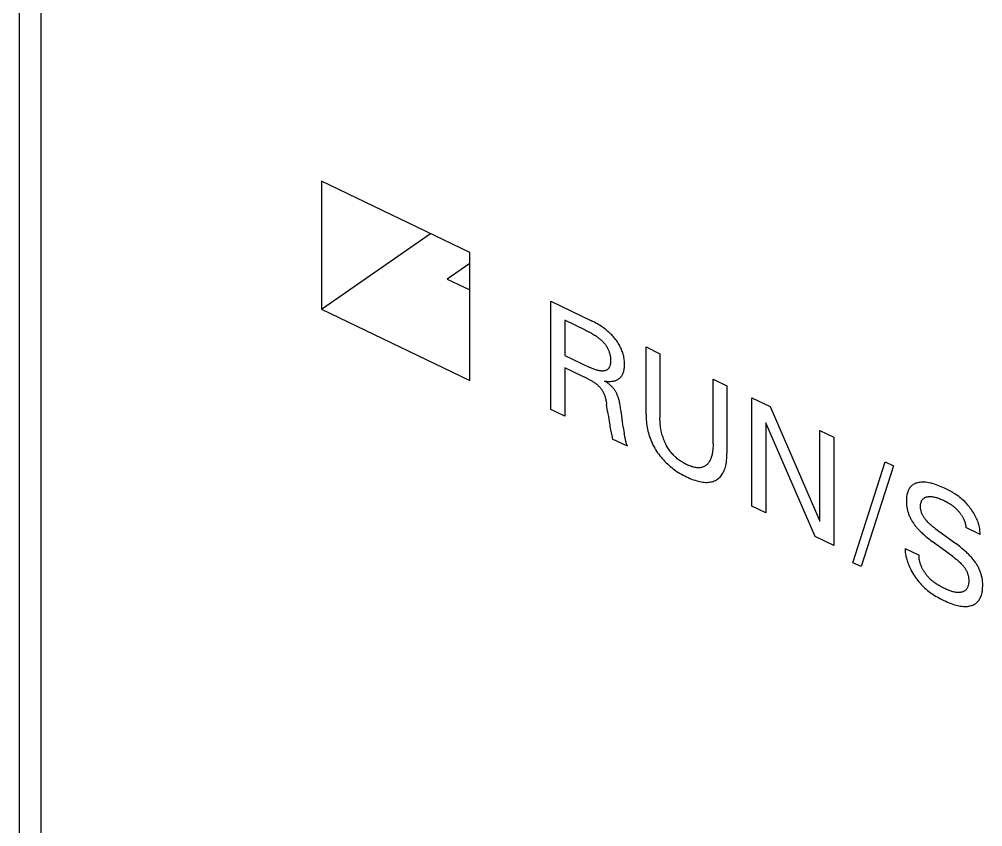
# Model space of a CAD drawing. Extents: x 0 to 420, y 0 to 297.
# Drawn here: x 150.88 to 166.85, y 151.48 to 164.88 of the extents above; entities that cross this region are included whole.
import ezdxf

# ---------------------------------------------------------------- set-up
doc = ezdxf.new("R2010")
doc.units = 0
doc.header["$LTSCALE"] = 23.1
doc.layers.add('40000_ISO', color=7, linetype='CONTINUOUS')

msp = doc.modelspace()

# ---------------------------------------------------------------- linework, layer by layer
at = {"layer": '40000_ISO', "color": 7, "linetype": 'CONTINUOUS'}
for p, q in [((150.879, 178.343), (150.879, 143.233)), ((151.239, 177.899), (151.239, 142.789)), ((155.889, 162.192), (155.889, 160.069)), ((158.348, 161.01), (155.889, 162.192)), ((155.889, 160.069), (157.697, 161.323)), ((158.348, 158.887), (158.348, 161.01)), ((158.348, 160.827), (157.975, 160.568)), ((157.975, 160.568), (158.348, 160.389)), ((155.889, 160.069), (158.348, 158.887)), ((159.693, 158.404), (159.693, 160.2)), ((159.693, 160.2), (160.366, 159.876)), ((159.924, 159.885), (159.924, 159.301)), ((160.265, 159.721), (159.924, 159.885)), ((160.39, 159.864), (160.366, 159.876)), ((160.415, 159.852), (160.39, 159.864)), ((160.439, 159.838), (160.415, 159.852)), ((160.464, 159.825), (160.439, 159.838)), ((160.488, 159.81), (160.464, 159.825)), ((160.512, 159.795), (160.488, 159.81)), ((160.53, 159.783), (160.512, 159.795)), ((160.549, 159.77), (160.53, 159.783)), ((160.567, 159.757), (160.549, 159.77)), ((160.585, 159.743), (160.567, 159.757)), ((160.265, 159.721), (160.285, 159.711)), ((160.285, 159.711), (160.305, 159.702)), ((160.305, 159.702), (160.324, 159.691)), ((160.324, 159.691), (160.344, 159.681)), ((160.344, 159.681), (160.364, 159.67)), ((160.364, 159.67), (160.383, 159.659)), ((160.383, 159.659), (160.399, 159.649)), ((160.399, 159.649), (160.415, 159.639)), ((160.415, 159.639), (160.431, 159.629)), ((160.431, 159.629), (160.447, 159.618)), ((160.447, 159.618), (160.463, 159.607)), ((160.463, 159.607), (160.479, 159.595)), ((160.479, 159.595), (160.49, 159.587)), ((160.49, 159.587), (160.501, 159.578)), ((160.603, 159.729), (160.585, 159.743)), ((160.621, 159.715), (160.603, 159.729)), ((160.638, 159.7), (160.621, 159.715)), ((160.654, 159.685), (160.638, 159.7)), ((160.67, 159.671), (160.654, 159.685)), ((160.685, 159.656), (160.67, 159.671)), ((160.701, 159.64), (160.685, 159.656)), ((160.716, 159.624), (160.701, 159.64)), ((160.73, 159.608), (160.716, 159.624)), ((160.745, 159.591), (160.73, 159.608)), ((160.758, 159.575), (160.745, 159.591)), ((160.501, 159.578), (160.511, 159.569)), ((160.511, 159.569), (160.522, 159.56)), ((160.522, 159.56), (160.533, 159.551)), ((160.533, 159.551), (160.543, 159.541)), ((160.543, 159.541), (160.553, 159.531)), ((160.553, 159.531), (160.562, 159.521)), ((160.562, 159.521), (160.571, 159.511)), ((160.571, 159.511), (160.58, 159.501)), ((160.58, 159.501), (160.588, 159.491)), ((160.588, 159.491), (160.596, 159.48)), ((160.596, 159.48), (160.604, 159.469)), ((160.604, 159.469), (160.612, 159.458)), ((160.612, 159.458), (160.619, 159.447)), ((160.619, 159.447), (160.626, 159.435)), ((160.626, 159.435), (160.632, 159.424)), ((160.771, 159.558), (160.758, 159.575)), ((160.784, 159.541), (160.771, 159.558)), ((160.796, 159.524), (160.784, 159.541)), ((160.807, 159.506), (160.796, 159.524)), ((160.819, 159.489), (160.807, 159.506)), ((160.829, 159.471), (160.819, 159.489)), ((160.839, 159.452), (160.829, 159.471)), ((160.848, 159.434), (160.839, 159.452)), ((160.857, 159.416), (160.848, 159.434)), ((161.271, 158.322), (161.271, 159.441)), ((161.271, 159.441), (161.502, 159.33)), ((159.924, 159.301), (160.34, 159.101)), ((160.632, 159.424), (160.638, 159.412)), ((160.638, 159.412), (160.643, 159.4)), ((160.643, 159.4), (160.649, 159.389)), ((160.649, 159.389), (160.654, 159.377)), ((160.654, 159.377), (160.658, 159.365)), ((160.658, 159.365), (160.662, 159.353)), ((160.662, 159.353), (160.666, 159.341)), ((160.666, 159.341), (160.669, 159.329)), ((160.669, 159.329), (160.672, 159.316)), ((160.672, 159.316), (160.675, 159.303)), ((160.675, 159.303), (160.678, 159.29)), ((160.678, 159.29), (160.68, 159.277)), ((160.68, 159.277), (160.681, 159.264)), ((160.865, 159.398), (160.857, 159.416)), ((160.872, 159.379), (160.865, 159.398)), ((160.879, 159.361), (160.872, 159.379)), ((160.885, 159.342), (160.879, 159.361)), ((160.891, 159.324), (160.885, 159.342)), ((160.896, 159.306), (160.891, 159.324)), ((160.901, 159.286), (160.896, 159.306)), ((160.905, 159.266), (160.901, 159.286)), ((160.908, 159.246), (160.905, 159.266)), ((161.502, 159.33), (161.502, 158.265)), ((160.665, 159.112), (160.662, 159.104)), ((160.669, 159.12), (160.665, 159.112)), ((160.672, 159.128), (160.669, 159.12)), ((160.674, 159.137), (160.672, 159.128)), ((160.676, 159.145), (160.674, 159.137)), ((160.678, 159.155), (160.676, 159.145)), ((160.68, 159.164), (160.678, 159.155)), ((160.681, 159.173), (160.68, 159.164)), ((160.681, 159.264), (160.682, 159.251)), ((160.682, 159.183), (160.681, 159.173)), ((160.682, 159.251), (160.683, 159.238)), ((160.683, 159.193), (160.682, 159.183)), ((160.683, 159.238), (160.684, 159.226)), ((160.684, 159.213), (160.683, 159.203)), ((160.683, 159.203), (160.683, 159.193)), ((160.684, 159.226), (160.684, 159.213)), ((160.911, 159.227), (160.908, 159.246)), ((160.912, 159.208), (160.911, 159.227)), ((160.914, 159.189), (160.912, 159.208)), ((160.913, 159.101), (160.914, 159.118)), ((160.915, 159.17), (160.914, 159.189)), ((160.914, 159.118), (160.915, 159.134)), ((160.915, 159.152), (160.915, 159.17)), ((160.915, 159.134), (160.915, 159.152)), ((159.924, 159.097), (159.924, 158.293)), ((160.305, 158.914), (159.924, 159.097)), ((160.353, 159.095), (160.34, 159.101)), ((160.367, 159.089), (160.353, 159.095)), ((160.38, 159.083), (160.367, 159.089)), ((160.394, 159.077), (160.38, 159.083)), ((160.407, 159.072), (160.394, 159.077)), ((160.42, 159.067), (160.407, 159.072)), ((160.434, 159.062), (160.42, 159.067)), ((160.447, 159.058), (160.434, 159.062)), ((160.46, 159.054), (160.447, 159.058)), ((160.473, 159.051), (160.46, 159.054)), ((160.486, 159.048), (160.473, 159.051)), ((160.499, 159.046), (160.486, 159.048)), ((160.512, 159.044), (160.499, 159.046)), ((160.525, 159.043), (160.512, 159.044)), ((160.534, 159.042), (160.525, 159.043)), ((160.543, 159.042), (160.534, 159.042)), ((160.553, 159.042), (160.543, 159.042)), ((160.562, 159.043), (160.553, 159.042)), ((160.57, 159.044), (160.562, 159.043)), ((160.579, 159.045), (160.57, 159.044)), ((160.587, 159.047), (160.579, 159.045)), ((160.596, 159.049), (160.587, 159.047)), ((160.604, 159.052), (160.596, 159.049)), ((160.611, 159.055), (160.604, 159.052)), ((160.618, 159.059), (160.611, 159.055)), ((160.625, 159.063), (160.618, 159.059)), ((160.632, 159.067), (160.625, 159.063)), ((160.638, 159.072), (160.632, 159.067)), ((160.644, 159.078), (160.638, 159.072)), ((160.649, 159.084), (160.644, 159.078)), ((160.654, 159.09), (160.649, 159.084)), ((160.658, 159.097), (160.654, 159.09)), ((160.662, 159.104), (160.658, 159.097)), ((160.854, 158.943), (160.861, 158.953)), ((160.861, 158.953), (160.869, 158.963)), ((160.869, 158.963), (160.876, 158.974)), ((160.876, 158.974), (160.882, 158.986)), ((160.882, 158.986), (160.888, 158.998)), ((160.888, 158.998), (160.893, 159.011)), ((160.893, 159.011), (160.897, 159.024)), ((160.897, 159.024), (160.902, 159.038)), ((160.902, 159.038), (160.905, 159.053)), ((160.905, 159.053), (160.908, 159.069)), ((160.908, 159.069), (160.911, 159.085)), ((160.911, 159.085), (160.913, 159.101)), ((160.305, 158.914), (160.316, 158.908)), ((160.316, 158.908), (160.327, 158.903)), ((160.327, 158.903), (160.338, 158.897)), ((160.338, 158.897), (160.35, 158.891)), ((160.35, 158.891), (160.361, 158.885)), ((160.361, 158.885), (160.372, 158.878)), ((160.372, 158.878), (160.383, 158.872)), ((160.383, 158.872), (160.394, 158.865)), ((160.394, 158.865), (160.403, 158.859)), ((160.403, 158.859), (160.412, 158.853)), ((160.412, 158.853), (160.422, 158.846)), ((160.422, 158.846), (160.431, 158.84)), ((160.431, 158.84), (160.44, 158.833)), ((160.44, 158.833), (160.449, 158.826)), ((160.449, 158.826), (160.458, 158.818)), ((160.458, 158.818), (160.466, 158.811)), ((160.466, 158.811), (160.473, 158.805)), ((160.473, 158.805), (160.479, 158.799)), ((160.479, 158.799), (160.486, 158.793)), ((160.486, 158.793), (160.492, 158.786)), ((160.492, 158.786), (160.498, 158.78)), ((160.594, 158.867), (160.581, 158.876)), ((160.581, 158.876), (160.597, 158.873)), ((160.608, 158.858), (160.594, 158.867)), ((160.597, 158.873), (160.613, 158.871)), ((160.622, 158.849), (160.608, 158.858)), ((160.613, 158.871), (160.63, 158.87)), ((160.636, 158.84), (160.622, 158.849)), ((160.63, 158.87), (160.646, 158.869)), ((160.649, 158.83), (160.636, 158.84)), ((160.646, 158.869), (160.661, 158.868)), ((160.659, 158.822), (160.649, 158.83)), ((160.668, 158.815), (160.659, 158.822)), ((160.661, 158.868), (160.676, 158.869)), ((160.677, 158.807), (160.668, 158.815)), ((160.676, 158.869), (160.69, 158.87)), ((160.687, 158.799), (160.677, 158.807)), ((160.696, 158.791), (160.687, 158.799)), ((160.69, 158.87), (160.705, 158.871)), ((160.705, 158.782), (160.696, 158.791)), ((160.705, 158.871), (160.718, 158.873)), ((160.718, 158.873), (160.732, 158.875)), ((160.732, 158.875), (160.745, 158.878)), ((160.745, 158.878), (160.758, 158.882)), ((160.758, 158.882), (160.77, 158.886)), ((160.77, 158.886), (160.782, 158.891)), ((160.782, 158.891), (160.794, 158.897)), ((160.794, 158.897), (160.805, 158.903)), ((160.805, 158.903), (160.816, 158.91)), ((160.816, 158.91), (160.826, 158.917)), ((160.826, 158.917), (160.836, 158.925)), ((160.836, 158.925), (160.845, 158.934)), ((160.845, 158.934), (160.854, 158.943)), ((162.383, 157.841), (162.383, 158.907)), ((162.383, 158.907), (162.613, 158.796)), ((162.613, 158.796), (162.613, 157.677)), ((160.498, 158.78), (160.504, 158.773)), ((160.504, 158.773), (160.51, 158.767)), ((160.51, 158.767), (160.516, 158.76)), ((160.516, 158.76), (160.522, 158.752)), ((160.522, 158.752), (160.527, 158.745)), ((160.527, 158.745), (160.533, 158.737)), ((160.533, 158.737), (160.538, 158.729)), ((160.538, 158.729), (160.543, 158.722)), ((160.543, 158.722), (160.548, 158.714)), ((160.548, 158.714), (160.553, 158.705)), ((160.553, 158.705), (160.557, 158.697)), ((160.557, 158.697), (160.561, 158.689)), ((160.561, 158.689), (160.565, 158.681)), ((160.565, 158.681), (160.57, 158.671)), ((160.57, 158.671), (160.574, 158.662)), ((160.574, 158.662), (160.578, 158.652)), ((160.578, 158.652), (160.582, 158.642)), ((160.582, 158.642), (160.585, 158.633)), ((160.585, 158.633), (160.589, 158.623)), ((160.712, 158.774), (160.705, 158.782)), ((160.72, 158.767), (160.712, 158.774)), ((160.727, 158.759), (160.72, 158.767)), ((160.734, 158.75), (160.727, 158.759)), ((160.741, 158.742), (160.734, 158.75)), ((160.747, 158.733), (160.741, 158.742)), ((160.753, 158.724), (160.747, 158.733)), ((160.759, 158.715), (160.753, 158.724)), ((160.765, 158.706), (160.759, 158.715)), ((160.77, 158.697), (160.765, 158.706)), ((160.775, 158.688), (160.77, 158.697)), ((160.78, 158.678), (160.775, 158.688)), ((160.785, 158.668), (160.78, 158.678)), ((160.789, 158.659), (160.785, 158.668)), ((160.793, 158.649), (160.789, 158.659)), ((160.799, 158.635), (160.793, 158.649)), ((160.804, 158.622), (160.799, 158.635)), ((160.589, 158.623), (160.592, 158.614)), ((160.592, 158.614), (160.595, 158.604)), ((160.595, 158.604), (160.597, 158.594)), ((160.597, 158.594), (160.601, 158.582)), ((160.601, 158.582), (160.604, 158.569)), ((160.604, 158.569), (160.607, 158.556)), ((160.607, 158.556), (160.609, 158.544)), ((160.609, 158.544), (160.612, 158.531)), ((160.612, 158.531), (160.614, 158.519)), ((160.614, 158.519), (160.616, 158.506)), ((160.616, 158.506), (160.618, 158.494)), ((160.634, 158.372), (160.618, 158.494)), ((160.809, 158.608), (160.804, 158.622)), ((160.814, 158.594), (160.809, 158.608)), ((160.818, 158.581), (160.814, 158.594)), ((160.822, 158.567), (160.818, 158.581)), ((160.825, 158.554), (160.822, 158.567)), ((160.829, 158.54), (160.825, 158.554)), ((160.833, 158.521), (160.829, 158.54)), ((160.837, 158.502), (160.833, 158.521)), ((160.841, 158.482), (160.837, 158.502)), ((160.844, 158.463), (160.841, 158.482)), ((163.027, 156.801), (163.027, 158.597)), ((163.027, 158.597), (163.328, 158.452)), ((159.924, 158.293), (159.693, 158.404)), ((160.634, 158.372), (160.64, 158.331)), ((160.64, 158.331), (160.646, 158.289)), ((160.847, 158.444), (160.844, 158.463)), ((160.85, 158.425), (160.847, 158.444)), ((160.853, 158.406), (160.85, 158.425)), ((160.857, 158.37), (160.853, 158.406)), ((160.867, 158.298), (160.857, 158.37)), ((161.271, 158.322), (161.271, 158.292)), ((163.328, 158.452), (164.154, 156.55)), ((160.646, 158.289), (160.652, 158.248)), ((160.652, 158.248), (160.659, 158.206)), ((160.659, 158.206), (160.663, 158.178)), ((160.663, 158.178), (160.668, 158.151)), ((160.668, 158.151), (160.672, 158.123)), ((160.873, 158.249), (160.867, 158.298)), ((160.88, 158.2), (160.873, 158.249)), ((160.887, 158.156), (160.88, 158.2)), ((160.893, 158.112), (160.887, 158.156)), ((161.271, 158.292), (161.272, 158.262)), ((161.272, 158.262), (161.274, 158.231)), ((161.274, 158.231), (161.277, 158.199)), ((161.277, 158.199), (161.28, 158.168)), ((161.28, 158.168), (161.285, 158.136)), ((161.502, 158.239), (161.502, 158.265)), ((161.503, 158.212), (161.502, 158.239)), ((161.505, 158.186), (161.503, 158.212)), ((161.507, 158.159), (161.505, 158.186)), ((161.51, 158.132), (161.507, 158.159)), ((163.257, 158.18), (163.257, 156.69)), ((164.073, 156.298), (163.257, 158.18)), ((160.672, 158.123), (160.677, 158.095)), ((160.677, 158.095), (160.683, 158.067)), ((160.683, 158.067), (160.688, 158.039)), ((160.688, 158.039), (160.692, 158.018)), ((160.692, 158.018), (160.697, 157.997)), ((160.697, 157.997), (160.702, 157.976)), ((160.893, 158.112), (160.909, 158.011)), ((160.912, 157.996), (160.909, 158.011)), ((160.914, 157.98), (160.912, 157.996)), ((161.285, 158.136), (161.29, 158.103)), ((161.29, 158.103), (161.296, 158.075)), ((161.296, 158.075), (161.302, 158.046)), ((161.302, 158.046), (161.31, 158.017)), ((161.31, 158.017), (161.318, 157.988)), ((161.318, 157.988), (161.327, 157.958)), ((161.513, 158.104), (161.51, 158.132)), ((161.516, 158.084), (161.513, 158.104)), ((161.52, 158.063), (161.516, 158.084)), ((161.524, 158.042), (161.52, 158.063)), ((161.529, 158.02), (161.524, 158.042)), ((161.534, 157.999), (161.529, 158.02)), ((161.54, 157.978), (161.534, 157.999)), ((164.154, 156.55), (164.154, 158.056)), ((164.154, 158.056), (164.384, 157.945)), ((160.702, 157.976), (160.707, 157.955)), ((160.707, 157.955), (160.712, 157.934)), ((160.712, 157.934), (160.717, 157.912)), ((160.963, 157.794), (160.717, 157.912)), ((160.917, 157.965), (160.914, 157.98)), ((160.92, 157.949), (160.917, 157.965)), ((160.923, 157.933), (160.92, 157.949)), ((160.925, 157.924), (160.923, 157.933)), ((160.928, 157.914), (160.925, 157.924)), ((160.93, 157.904), (160.928, 157.914)), ((160.932, 157.895), (160.93, 157.904)), ((160.934, 157.885), (160.932, 157.895)), ((160.937, 157.875), (160.934, 157.885)), ((160.939, 157.866), (160.937, 157.875)), ((160.942, 157.856), (160.939, 157.866)), ((160.944, 157.848), (160.942, 157.856)), ((160.947, 157.841), (160.944, 157.848)), ((160.949, 157.833), (160.947, 157.841)), ((160.952, 157.825), (160.949, 157.833)), ((161.327, 157.958), (161.338, 157.929)), ((161.338, 157.929), (161.349, 157.9)), ((161.349, 157.9), (161.36, 157.872)), ((161.36, 157.872), (161.372, 157.845)), ((161.372, 157.845), (161.386, 157.818)), ((161.547, 157.956), (161.54, 157.978)), ((161.553, 157.937), (161.547, 157.956)), ((161.56, 157.917), (161.553, 157.937)), ((161.567, 157.898), (161.56, 157.917)), ((161.575, 157.878), (161.567, 157.898)), ((161.584, 157.859), (161.575, 157.878)), ((161.593, 157.84), (161.584, 157.859)), ((161.603, 157.82), (161.593, 157.84)), ((162.383, 157.841), (162.382, 157.816)), ((164.384, 157.945), (164.384, 156.149)), ((160.954, 157.818), (160.952, 157.825)), ((160.957, 157.81), (160.954, 157.818)), ((160.96, 157.802), (160.957, 157.81)), ((160.963, 157.794), (160.96, 157.802)), ((161.386, 157.818), (161.4, 157.791)), ((161.4, 157.791), (161.414, 157.764)), ((161.414, 157.764), (161.43, 157.738)), ((161.43, 157.738), (161.446, 157.712)), ((161.446, 157.712), (161.463, 157.686)), ((161.463, 157.686), (161.481, 157.661)), ((161.612, 157.803), (161.603, 157.82)), ((161.622, 157.785), (161.612, 157.803)), ((161.632, 157.768), (161.622, 157.785)), ((161.643, 157.751), (161.632, 157.768)), ((161.655, 157.734), (161.643, 157.751)), ((161.666, 157.717), (161.655, 157.734)), ((161.678, 157.701), (161.666, 157.717)), ((161.691, 157.685), (161.678, 157.701)), ((161.704, 157.67), (161.691, 157.685)), ((161.718, 157.655), (161.704, 157.67)), ((162.368, 157.673), (162.365, 157.656)), ((162.372, 157.691), (162.368, 157.673)), ((162.375, 157.715), (162.372, 157.691)), ((162.378, 157.74), (162.375, 157.715)), ((162.38, 157.765), (162.378, 157.74)), ((162.382, 157.79), (162.38, 157.765)), ((162.382, 157.816), (162.382, 157.79)), ((162.612, 157.647), (162.613, 157.677)), ((161.481, 157.661), (161.5, 157.636)), ((161.5, 157.636), (161.519, 157.612)), ((161.519, 157.612), (161.538, 157.589)), ((161.538, 157.589), (161.559, 157.566)), ((161.559, 157.566), (161.579, 157.544)), ((161.579, 157.544), (161.602, 157.521)), ((161.602, 157.521), (161.625, 157.5)), ((161.731, 157.64), (161.718, 157.655)), ((161.746, 157.626), (161.731, 157.64)), ((161.76, 157.613), (161.746, 157.626)), ((161.775, 157.6), (161.76, 157.613)), ((161.789, 157.587), (161.775, 157.6)), ((161.804, 157.575), (161.789, 157.587)), ((161.821, 157.562), (161.804, 157.575)), ((161.839, 157.55), (161.821, 157.562)), ((161.856, 157.539), (161.839, 157.55)), ((161.873, 157.528), (161.856, 157.539)), ((161.89, 157.518), (161.873, 157.528)), ((161.908, 157.508), (161.89, 157.518)), ((162.302, 157.514), (162.293, 157.503)), ((162.31, 157.525), (162.302, 157.514)), ((162.318, 157.537), (162.31, 157.525)), ((162.325, 157.549), (162.318, 157.537)), ((162.332, 157.562), (162.325, 157.549)), ((162.338, 157.575), (162.332, 157.562)), ((162.345, 157.59), (162.338, 157.575)), ((162.351, 157.606), (162.345, 157.59)), ((162.356, 157.622), (162.351, 157.606)), ((162.361, 157.639), (162.356, 157.622)), ((162.365, 157.656), (162.361, 157.639)), ((162.599, 157.504), (162.603, 157.532)), ((162.603, 157.532), (162.607, 157.56)), ((162.607, 157.56), (162.609, 157.589)), ((162.609, 157.589), (162.611, 157.618)), ((162.611, 157.618), (162.612, 157.647)), ((164.699, 155.862), (165.237, 157.535)), ((165.237, 157.535), (165.374, 157.469)), ((161.625, 157.5), (161.648, 157.479)), ((161.648, 157.479), (161.672, 157.458)), ((161.672, 157.458), (161.696, 157.439)), ((161.696, 157.439), (161.72, 157.42)), ((161.72, 157.42), (161.745, 157.402)), ((161.745, 157.402), (161.772, 157.383)), ((161.772, 157.383), (161.8, 157.365)), ((161.8, 157.365), (161.828, 157.348)), ((161.925, 157.499), (161.908, 157.508)), ((161.943, 157.49), (161.925, 157.499)), ((161.961, 157.482), (161.943, 157.49)), ((161.978, 157.474), (161.961, 157.482)), ((161.996, 157.467), (161.978, 157.474)), ((162.013, 157.461), (161.996, 157.467)), ((162.03, 157.455), (162.013, 157.461)), ((162.048, 157.45), (162.03, 157.455)), ((162.065, 157.445), (162.048, 157.45)), ((162.082, 157.442), (162.065, 157.445)), ((162.097, 157.439), (162.082, 157.442)), ((162.112, 157.438), (162.097, 157.439)), ((162.126, 157.436), (162.112, 157.438)), ((162.141, 157.436), (162.126, 157.436)), ((162.155, 157.437), (162.141, 157.436)), ((162.169, 157.438), (162.155, 157.437)), ((162.182, 157.44), (162.169, 157.438)), ((162.195, 157.443), (162.182, 157.44)), ((162.208, 157.447), (162.195, 157.443)), ((162.22, 157.451), (162.208, 157.447)), ((162.232, 157.456), (162.22, 157.451)), ((162.243, 157.462), (162.232, 157.456)), ((162.254, 157.469), (162.243, 157.462)), ((162.264, 157.476), (162.254, 157.469)), ((162.274, 157.485), (162.264, 157.476)), ((162.283, 157.493), (162.274, 157.485)), ((162.293, 157.503), (162.283, 157.493)), ((162.546, 157.348), (162.556, 157.368)), ((162.556, 157.368), (162.565, 157.388)), ((162.565, 157.388), (162.574, 157.409)), ((162.574, 157.409), (162.581, 157.431)), ((162.581, 157.431), (162.588, 157.454)), ((162.588, 157.454), (162.593, 157.477)), ((162.593, 157.477), (162.599, 157.504)), ((165.374, 157.469), (164.836, 155.797)), ((161.828, 157.348), (161.857, 157.331)), ((161.857, 157.331), (161.885, 157.316)), ((161.885, 157.316), (161.913, 157.301)), ((161.913, 157.301), (161.942, 157.287)), ((161.942, 157.287), (161.97, 157.274)), ((161.97, 157.274), (161.999, 157.261)), ((161.999, 157.261), (162.027, 157.25)), ((162.027, 157.25), (162.055, 157.239)), ((162.055, 157.239), (162.083, 157.229)), ((162.083, 157.229), (162.111, 157.22)), ((162.111, 157.22), (162.139, 157.213)), ((162.139, 157.213), (162.163, 157.207)), ((162.163, 157.207), (162.188, 157.202)), ((162.188, 157.202), (162.212, 157.199)), ((162.212, 157.199), (162.235, 157.196)), ((162.235, 157.196), (162.259, 157.195)), ((162.259, 157.195), (162.282, 157.195)), ((162.282, 157.195), (162.304, 157.196)), ((162.304, 157.196), (162.325, 157.198)), ((162.325, 157.198), (162.345, 157.201)), ((162.345, 157.201), (162.365, 157.206)), ((162.365, 157.206), (162.384, 157.211)), ((162.384, 157.211), (162.402, 157.218)), ((162.402, 157.218), (162.42, 157.226)), ((162.42, 157.226), (162.437, 157.235)), ((162.437, 157.235), (162.454, 157.246)), ((162.454, 157.246), (162.469, 157.257)), ((162.469, 157.257), (162.484, 157.27)), ((162.484, 157.27), (162.498, 157.283)), ((162.498, 157.283), (162.511, 157.298)), ((162.511, 157.298), (162.523, 157.313)), ((162.523, 157.313), (162.535, 157.33)), ((162.535, 157.33), (162.546, 157.348)), ((165.787, 157.192), (165.771, 157.188)), ((165.806, 157.195), (165.787, 157.192)), ((165.826, 157.197), (165.806, 157.195)), ((165.847, 157.198), (165.826, 157.197)), ((165.868, 157.199), (165.847, 157.198)), ((165.889, 157.198), (165.868, 157.199)), ((165.91, 157.196), (165.889, 157.198)), ((165.934, 157.193), (165.91, 157.196)), ((165.958, 157.189), (165.934, 157.193)), ((165.982, 157.184), (165.958, 157.189)), ((165.609, 157.037), (165.604, 157.02)), ((165.615, 157.053), (165.609, 157.037)), ((165.621, 157.067), (165.615, 157.053)), ((165.629, 157.081), (165.621, 157.067)), ((165.637, 157.094), (165.629, 157.081)), ((165.645, 157.107), (165.637, 157.094)), ((165.655, 157.119), (165.645, 157.107)), ((165.665, 157.13), (165.655, 157.119)), ((165.676, 157.14), (165.665, 157.13)), ((165.688, 157.149), (165.676, 157.14)), ((165.7, 157.158), (165.688, 157.149)), ((165.713, 157.166), (165.7, 157.158)), ((165.727, 157.173), (165.713, 157.166)), ((165.741, 157.179), (165.727, 157.173)), ((165.756, 157.184), (165.741, 157.179)), ((165.771, 157.188), (165.756, 157.184)), ((166.006, 157.179), (165.982, 157.184)), ((166.031, 157.172), (166.006, 157.179)), ((166.055, 157.164), (166.031, 157.172)), ((166.083, 157.155), (166.055, 157.164)), ((166.11, 157.145), (166.083, 157.155)), ((166.138, 157.134), (166.11, 157.145)), ((166.166, 157.123), (166.138, 157.134)), ((166.194, 157.11), (166.166, 157.123)), ((166.222, 157.097), (166.194, 157.11)), ((166.243, 157.087), (166.222, 157.097)), ((166.265, 157.076), (166.243, 157.087)), ((166.286, 157.065), (166.265, 157.076)), ((166.307, 157.054), (166.286, 157.065)), ((166.329, 157.042), (166.307, 157.054)), ((166.35, 157.03), (166.329, 157.042)), ((166.371, 157.017), (166.35, 157.03)), ((165.588, 156.928), (165.587, 156.908)), ((165.587, 156.908), (165.587, 156.896)), ((165.587, 156.896), (165.587, 156.884)), ((165.587, 156.884), (165.587, 156.87)), ((165.587, 156.87), (165.587, 156.856)), ((165.59, 156.947), (165.588, 156.928)), ((165.592, 156.966), (165.59, 156.947)), ((165.595, 156.985), (165.592, 156.966)), ((165.599, 157.003), (165.595, 156.985)), ((165.604, 157.02), (165.599, 157.003)), ((165.83, 156.861), (165.833, 156.87)), ((165.833, 156.87), (165.836, 156.879)), ((165.836, 156.879), (165.84, 156.887)), ((165.84, 156.887), (165.845, 156.896)), ((165.845, 156.896), (165.85, 156.904)), ((165.85, 156.904), (165.855, 156.911)), ((165.855, 156.911), (165.861, 156.918)), ((165.861, 156.918), (165.867, 156.924)), ((165.867, 156.924), (165.874, 156.93)), ((165.874, 156.93), (165.881, 156.935)), ((165.881, 156.935), (165.888, 156.94)), ((165.888, 156.94), (165.895, 156.943)), ((165.895, 156.943), (165.903, 156.947)), ((165.903, 156.947), (165.911, 156.95)), ((165.911, 156.95), (165.919, 156.952)), ((165.919, 156.952), (165.928, 156.954)), ((165.928, 156.954), (165.937, 156.956)), ((165.937, 156.956), (165.946, 156.957)), ((165.946, 156.957), (165.955, 156.958)), ((165.955, 156.958), (165.967, 156.959)), ((165.967, 156.959), (165.979, 156.959)), ((165.979, 156.959), (165.992, 156.959)), ((165.992, 156.959), (166.005, 156.958)), ((166.005, 156.958), (166.018, 156.956)), ((166.018, 156.956), (166.031, 156.954)), ((166.031, 156.954), (166.045, 156.952)), ((166.045, 156.952), (166.06, 156.948)), ((166.06, 156.948), (166.075, 156.945)), ((166.075, 156.945), (166.09, 156.941)), ((166.09, 156.941), (166.105, 156.936)), ((166.105, 156.936), (166.12, 156.931)), ((166.12, 156.931), (166.137, 156.925)), ((166.137, 156.925), (166.154, 156.918)), ((166.154, 156.918), (166.171, 156.912)), ((166.171, 156.912), (166.188, 156.904)), ((166.188, 156.904), (166.205, 156.897)), ((166.205, 156.897), (166.222, 156.888)), ((166.222, 156.888), (166.236, 156.881)), ((166.236, 156.881), (166.251, 156.874)), ((166.251, 156.874), (166.265, 156.866)), ((166.392, 157.004), (166.371, 157.017)), ((166.413, 156.99), (166.392, 157.004)), ((166.434, 156.975), (166.413, 156.99)), ((166.455, 156.96), (166.434, 156.975)), ((166.475, 156.944), (166.455, 156.96)), ((166.495, 156.928), (166.475, 156.944)), ((166.515, 156.911), (166.495, 156.928)), ((166.535, 156.893), (166.515, 156.911)), ((166.554, 156.875), (166.535, 156.893)), ((166.572, 156.856), (166.554, 156.875)), ((163.257, 156.69), (163.027, 156.801)), ((165.587, 156.856), (165.588, 156.841)), ((165.588, 156.841), (165.589, 156.827)), ((165.589, 156.827), (165.591, 156.812)), ((165.591, 156.812), (165.593, 156.797)), ((165.593, 156.797), (165.595, 156.782)), ((165.595, 156.782), (165.598, 156.767)), ((165.598, 156.767), (165.601, 156.752)), ((165.601, 156.752), (165.604, 156.738)), ((165.604, 156.738), (165.607, 156.724)), ((165.607, 156.724), (165.611, 156.711)), ((165.611, 156.711), (165.615, 156.696)), ((165.822, 156.811), (165.823, 156.822)), ((165.822, 156.8), (165.822, 156.811)), ((165.822, 156.789), (165.822, 156.8)), ((165.822, 156.779), (165.822, 156.789)), ((165.823, 156.768), (165.822, 156.779)), ((165.823, 156.822), (165.824, 156.832)), ((165.824, 156.757), (165.823, 156.768)), ((165.824, 156.832), (165.826, 156.842)), ((165.826, 156.746), (165.824, 156.757)), ((165.826, 156.842), (165.828, 156.852)), ((165.828, 156.735), (165.826, 156.746)), ((165.828, 156.852), (165.83, 156.861)), ((165.83, 156.724), (165.828, 156.735)), ((165.833, 156.713), (165.83, 156.724)), ((165.836, 156.702), (165.833, 156.713)), ((166.265, 156.866), (166.28, 156.857)), ((166.28, 156.857), (166.294, 156.849)), ((166.294, 156.849), (166.308, 156.84)), ((166.308, 156.84), (166.319, 156.833)), ((166.319, 156.833), (166.329, 156.825)), ((166.329, 156.825), (166.34, 156.818)), ((166.34, 156.818), (166.349, 156.811)), ((166.349, 156.811), (166.358, 156.804)), ((166.358, 156.804), (166.368, 156.796)), ((166.368, 156.796), (166.377, 156.788)), ((166.377, 156.788), (166.386, 156.781)), ((166.386, 156.781), (166.395, 156.773)), ((166.395, 156.773), (166.404, 156.765)), ((166.404, 156.765), (166.412, 156.756)), ((166.412, 156.756), (166.421, 156.748)), ((166.421, 156.748), (166.43, 156.739)), ((166.43, 156.739), (166.438, 156.73)), ((166.438, 156.73), (166.446, 156.721)), ((166.446, 156.721), (166.454, 156.712)), ((166.454, 156.712), (166.461, 156.704)), ((166.59, 156.836), (166.572, 156.856)), ((166.608, 156.816), (166.59, 156.836)), ((166.626, 156.795), (166.608, 156.816)), ((166.642, 156.774), (166.626, 156.795)), ((166.659, 156.752), (166.642, 156.774)), ((166.674, 156.73), (166.659, 156.752)), ((166.69, 156.707), (166.674, 156.73)), ((165.615, 156.696), (165.62, 156.682)), ((165.62, 156.682), (165.625, 156.668)), ((165.625, 156.668), (165.63, 156.654)), ((165.63, 156.654), (165.636, 156.64)), ((165.636, 156.64), (165.642, 156.626)), ((165.642, 156.626), (165.649, 156.612)), ((165.649, 156.612), (165.655, 156.599)), ((165.655, 156.599), (165.662, 156.585)), ((165.662, 156.585), (165.67, 156.572)), ((165.67, 156.572), (165.678, 156.558)), ((165.678, 156.558), (165.686, 156.545)), ((165.84, 156.691), (165.836, 156.702)), ((165.844, 156.68), (165.84, 156.691)), ((165.849, 156.669), (165.844, 156.68)), ((165.854, 156.658), (165.849, 156.669)), ((165.859, 156.647), (165.854, 156.658)), ((165.865, 156.637), (165.859, 156.647)), ((165.871, 156.627), (165.865, 156.637)), ((165.878, 156.616), (165.871, 156.627)), ((165.885, 156.606), (165.878, 156.616)), ((165.892, 156.596), (165.885, 156.606)), ((165.899, 156.586), (165.892, 156.596)), ((165.907, 156.577), (165.899, 156.586)), ((165.914, 156.567), (165.907, 156.577)), ((165.922, 156.558), (165.914, 156.567)), ((165.93, 156.549), (165.922, 156.558)), ((166.461, 156.704), (166.467, 156.697)), ((166.467, 156.697), (166.473, 156.689)), ((166.473, 156.689), (166.479, 156.681)), ((166.479, 156.681), (166.485, 156.674)), ((166.485, 156.674), (166.491, 156.666)), ((166.491, 156.666), (166.496, 156.658)), ((166.496, 156.658), (166.502, 156.65)), ((166.502, 156.65), (166.507, 156.641)), ((166.507, 156.641), (166.512, 156.633)), ((166.512, 156.633), (166.517, 156.625)), ((166.517, 156.625), (166.522, 156.616)), ((166.522, 156.616), (166.527, 156.607)), ((166.527, 156.607), (166.531, 156.598)), ((166.531, 156.598), (166.536, 156.589)), ((166.536, 156.589), (166.54, 156.58)), ((166.54, 156.58), (166.544, 156.571)), ((166.544, 156.571), (166.547, 156.562)), ((166.547, 156.562), (166.551, 156.553)), ((166.551, 156.553), (166.554, 156.544)), ((166.704, 156.684), (166.69, 156.707)), ((166.718, 156.661), (166.704, 156.684)), ((166.73, 156.637), (166.718, 156.661)), ((166.741, 156.617), (166.73, 156.637)), ((166.751, 156.596), (166.741, 156.617)), ((166.76, 156.576), (166.751, 156.596)), ((166.768, 156.555), (166.76, 156.576)), ((166.776, 156.534), (166.768, 156.555)), ((165.686, 156.545), (165.694, 156.532)), ((165.694, 156.532), (165.703, 156.519)), ((165.703, 156.519), (165.711, 156.506)), ((165.711, 156.506), (165.721, 156.494)), ((165.721, 156.494), (165.73, 156.481)), ((165.73, 156.481), (165.739, 156.469)), ((165.739, 156.469), (165.749, 156.457)), ((165.749, 156.457), (165.759, 156.446)), ((165.759, 156.446), (165.769, 156.434)), ((165.769, 156.434), (165.78, 156.423)), ((165.78, 156.423), (165.79, 156.412)), ((165.79, 156.412), (165.804, 156.397)), ((165.804, 156.397), (165.818, 156.383)), ((165.942, 156.536), (165.93, 156.549)), ((165.954, 156.524), (165.942, 156.536)), ((165.966, 156.512), (165.954, 156.524)), ((165.978, 156.501), (165.966, 156.512)), ((165.99, 156.489), (165.978, 156.501)), ((166.003, 156.479), (165.99, 156.489)), ((166.015, 156.468), (166.003, 156.479)), ((166.028, 156.458), (166.015, 156.468)), ((166.04, 156.448), (166.028, 156.458)), ((166.053, 156.438), (166.04, 156.448)), ((166.066, 156.429), (166.053, 156.438)), ((166.066, 156.429), (166.406, 156.178)), ((166.554, 156.544), (166.557, 156.535)), ((166.557, 156.535), (166.56, 156.526)), ((166.56, 156.526), (166.562, 156.518)), ((166.562, 156.518), (166.564, 156.509)), ((166.564, 156.509), (166.566, 156.501)), ((166.566, 156.501), (166.568, 156.492)), ((166.568, 156.492), (166.57, 156.484)), ((166.57, 156.484), (166.571, 156.475)), ((166.571, 156.475), (166.572, 156.467)), ((166.572, 156.467), (166.573, 156.459)), ((166.573, 156.459), (166.574, 156.451)), ((166.574, 156.451), (166.574, 156.443)), ((166.809, 156.33), (166.574, 156.443)), ((166.783, 156.513), (166.776, 156.534)), ((166.789, 156.493), (166.783, 156.513)), ((166.795, 156.472), (166.789, 156.493)), ((166.8, 156.451), (166.795, 156.472)), ((166.803, 156.431), (166.8, 156.451)), ((166.806, 156.41), (166.803, 156.431)), ((166.808, 156.39), (166.806, 156.41)), ((164.384, 156.149), (164.073, 156.298)), ((165.818, 156.383), (165.833, 156.369)), ((165.833, 156.369), (165.847, 156.355)), ((165.847, 156.355), (165.862, 156.341)), ((165.862, 156.341), (165.877, 156.328)), ((165.877, 156.328), (165.891, 156.315)), ((165.891, 156.315), (165.912, 156.297)), ((165.912, 156.297), (165.932, 156.28)), ((165.932, 156.28), (165.953, 156.264)), ((165.953, 156.264), (165.974, 156.248)), ((165.974, 156.248), (165.995, 156.232)), ((165.995, 156.232), (166.016, 156.216)), ((166.81, 156.37), (166.808, 156.39)), ((166.809, 156.33), (166.81, 156.35)), ((166.81, 156.35), (166.81, 156.37)), ((165.568, 156.1), (165.567, 156.078)), ((165.567, 156.078), (165.568, 156.055)), ((165.568, 156.1), (165.8, 155.989)), ((166.356, 155.966), (166.016, 156.216)), ((166.428, 156.162), (166.406, 156.178)), ((166.45, 156.146), (166.428, 156.162)), ((166.472, 156.129), (166.45, 156.146)), ((166.493, 156.112), (166.472, 156.129)), ((166.514, 156.094), (166.493, 156.112)), ((166.536, 156.076), (166.514, 156.094)), ((166.551, 156.063), (166.536, 156.076)), ((165.568, 156.055), (165.57, 156.032)), ((165.57, 156.032), (165.573, 156.009)), ((165.573, 156.009), (165.576, 155.985)), ((165.576, 155.985), (165.581, 155.962)), ((165.581, 155.962), (165.587, 155.938)), ((165.587, 155.938), (165.593, 155.914)), ((165.593, 155.914), (165.6, 155.89)), ((165.799, 155.98), (165.8, 155.989)), ((165.799, 155.971), (165.799, 155.98)), ((165.799, 155.962), (165.799, 155.971)), ((165.799, 155.953), (165.799, 155.962)), ((165.799, 155.945), (165.799, 155.953)), ((165.8, 155.935), (165.799, 155.945)), ((165.801, 155.926), (165.8, 155.935)), ((165.802, 155.917), (165.801, 155.926)), ((165.803, 155.908), (165.802, 155.917)), ((166.356, 155.966), (166.37, 155.955)), ((166.37, 155.955), (166.384, 155.945)), ((166.384, 155.945), (166.398, 155.934)), ((166.398, 155.934), (166.411, 155.923)), ((166.411, 155.923), (166.425, 155.912)), ((166.425, 155.912), (166.438, 155.9)), ((166.566, 156.049), (166.551, 156.063)), ((166.582, 156.035), (166.566, 156.049)), ((166.597, 156.021), (166.582, 156.035)), ((166.611, 156.007), (166.597, 156.021)), ((166.626, 155.992), (166.611, 156.007)), ((166.641, 155.977), (166.626, 155.992)), ((166.653, 155.964), (166.641, 155.977)), ((166.665, 155.951), (166.653, 155.964)), ((166.677, 155.937), (166.665, 155.951)), ((166.688, 155.923), (166.677, 155.937)), ((166.7, 155.909), (166.688, 155.923)), ((164.836, 155.797), (164.699, 155.862)), ((165.6, 155.89), (165.609, 155.866)), ((165.609, 155.866), (165.617, 155.842)), ((165.617, 155.842), (165.627, 155.818)), ((165.627, 155.818), (165.637, 155.794)), ((165.637, 155.794), (165.649, 155.77)), ((165.649, 155.77), (165.66, 155.747)), ((165.805, 155.899), (165.803, 155.908)), ((165.807, 155.89), (165.805, 155.899)), ((165.809, 155.88), (165.807, 155.89)), ((165.811, 155.871), (165.809, 155.88)), ((165.814, 155.862), (165.811, 155.871)), ((165.816, 155.852), (165.814, 155.862)), ((165.82, 155.843), (165.816, 155.852)), ((165.823, 155.833), (165.82, 155.843)), ((165.826, 155.824), (165.823, 155.833)), ((165.83, 155.815), (165.826, 155.824)), ((165.834, 155.805), (165.83, 155.815)), ((165.838, 155.796), (165.834, 155.805)), ((165.842, 155.787), (165.838, 155.796)), ((165.846, 155.777), (165.842, 155.787)), ((165.851, 155.768), (165.846, 155.777)), ((165.857, 155.757), (165.851, 155.768)), ((165.863, 155.746), (165.857, 155.757)), ((166.438, 155.9), (166.452, 155.888)), ((166.452, 155.888), (166.465, 155.876)), ((166.465, 155.876), (166.478, 155.863)), ((166.478, 155.863), (166.491, 155.85)), ((166.491, 155.85), (166.504, 155.836)), ((166.504, 155.836), (166.513, 155.827)), ((166.513, 155.827), (166.521, 155.817)), ((166.521, 155.817), (166.53, 155.807)), ((166.53, 155.807), (166.538, 155.796)), ((166.538, 155.796), (166.546, 155.786)), ((166.546, 155.786), (166.554, 155.775)), ((166.554, 155.775), (166.561, 155.764)), ((166.561, 155.764), (166.568, 155.753)), ((166.568, 155.753), (166.575, 155.742)), ((166.711, 155.895), (166.7, 155.909)), ((166.722, 155.881), (166.711, 155.895)), ((166.731, 155.867), (166.722, 155.881)), ((166.74, 155.854), (166.731, 155.867)), ((166.749, 155.841), (166.74, 155.854)), ((166.757, 155.827), (166.749, 155.841)), ((166.765, 155.813), (166.757, 155.827)), ((166.773, 155.799), (166.765, 155.813)), ((166.781, 155.785), (166.773, 155.799)), ((166.788, 155.771), (166.781, 155.785)), ((166.795, 155.757), (166.788, 155.771)), ((166.801, 155.742), (166.795, 155.757)), ((165.66, 155.747), (165.675, 155.72)), ((165.675, 155.72), (165.69, 155.694)), ((165.69, 155.694), (165.705, 155.668)), ((165.705, 155.668), (165.722, 155.643)), ((165.722, 155.643), (165.739, 155.617)), ((165.739, 155.617), (165.757, 155.593)), ((165.757, 155.593), (165.775, 155.569)), ((165.87, 155.735), (165.863, 155.746)), ((165.876, 155.724), (165.87, 155.735)), ((165.883, 155.713), (165.876, 155.724)), ((165.89, 155.702), (165.883, 155.713)), ((165.897, 155.691), (165.89, 155.702)), ((165.905, 155.681), (165.897, 155.691)), ((165.912, 155.67), (165.905, 155.681)), ((165.92, 155.66), (165.912, 155.67)), ((165.928, 155.65), (165.92, 155.66)), ((165.936, 155.64), (165.928, 155.65)), ((165.945, 155.63), (165.936, 155.64)), ((165.953, 155.621), (165.945, 155.63)), ((165.962, 155.611), (165.953, 155.621)), ((165.97, 155.602), (165.962, 155.611)), ((165.979, 155.593), (165.97, 155.602)), ((165.988, 155.585), (165.979, 155.593)), ((166.575, 155.742), (166.581, 155.731)), ((166.581, 155.731), (166.587, 155.72)), ((166.587, 155.72), (166.593, 155.708)), ((166.593, 155.708), (166.597, 155.697)), ((166.597, 155.697), (166.602, 155.685)), ((166.602, 155.685), (166.606, 155.674)), ((166.606, 155.674), (166.609, 155.662)), ((166.609, 155.662), (166.612, 155.651)), ((166.612, 155.651), (166.615, 155.639)), ((166.615, 155.639), (166.617, 155.628)), ((166.617, 155.628), (166.619, 155.616)), ((166.619, 155.616), (166.62, 155.605)), ((166.62, 155.605), (166.621, 155.593)), ((166.621, 155.593), (166.622, 155.582)), ((166.807, 155.728), (166.801, 155.742)), ((166.813, 155.713), (166.807, 155.728)), ((166.818, 155.699), (166.813, 155.713)), ((166.823, 155.684), (166.818, 155.699)), ((166.828, 155.67), (166.823, 155.684)), ((166.832, 155.655), (166.828, 155.67)), ((166.835, 155.641), (166.832, 155.655)), ((166.839, 155.627), (166.835, 155.641)), ((166.842, 155.611), (166.839, 155.627)), ((166.845, 155.596), (166.842, 155.611)), ((166.847, 155.581), (166.845, 155.596)), ((165.775, 155.569), (165.794, 155.545)), ((165.794, 155.545), (165.814, 155.522)), ((165.814, 155.522), (165.834, 155.5)), ((165.834, 155.5), (165.854, 155.479)), ((165.854, 155.479), (165.875, 155.458)), ((165.875, 155.458), (165.896, 155.439)), ((165.896, 155.439), (165.917, 155.42)), ((165.997, 155.577), (165.988, 155.585)), ((166.005, 155.569), (165.997, 155.577)), ((166.014, 155.562), (166.005, 155.569)), ((166.022, 155.554), (166.014, 155.562)), ((166.031, 155.547), (166.022, 155.554)), ((166.04, 155.54), (166.031, 155.547)), ((166.049, 155.534), (166.04, 155.54)), ((166.065, 155.522), (166.049, 155.534)), ((166.081, 155.511), (166.065, 155.522)), ((166.097, 155.501), (166.081, 155.511)), ((166.113, 155.491), (166.097, 155.501)), ((166.129, 155.481), (166.113, 155.491)), ((166.145, 155.472), (166.129, 155.481)), ((166.162, 155.463), (166.145, 155.472)), ((166.178, 155.455), (166.162, 155.463)), ((166.195, 155.447), (166.178, 155.455)), ((166.211, 155.438), (166.195, 155.447)), ((166.226, 155.431), (166.211, 155.438)), ((166.595, 155.44), (166.589, 155.431)), ((166.6, 155.449), (166.595, 155.44)), ((166.604, 155.459), (166.6, 155.449)), ((166.608, 155.47), (166.604, 155.459)), ((166.612, 155.481), (166.608, 155.47)), ((166.615, 155.492), (166.612, 155.481)), ((166.617, 155.504), (166.615, 155.492)), ((166.62, 155.516), (166.617, 155.504)), ((166.621, 155.529), (166.62, 155.516)), ((166.622, 155.542), (166.621, 155.529)), ((166.622, 155.582), (166.623, 155.568)), ((166.623, 155.555), (166.622, 155.542)), ((166.623, 155.568), (166.623, 155.555)), ((166.849, 155.565), (166.847, 155.581)), ((166.85, 155.55), (166.849, 155.565)), ((166.852, 155.535), (166.85, 155.55)), ((166.851, 155.423), (166.852, 155.444)), ((166.853, 155.521), (166.852, 155.535)), ((166.852, 155.444), (166.853, 155.466)), ((166.853, 155.506), (166.853, 155.521)), ((166.853, 155.491), (166.853, 155.506)), ((166.853, 155.479), (166.853, 155.491)), ((166.853, 155.466), (166.853, 155.479)), ((165.917, 155.42), (165.939, 155.402)), ((165.939, 155.402), (165.961, 155.385)), ((165.961, 155.385), (165.983, 155.368)), ((165.983, 155.368), (166.005, 155.352)), ((166.005, 155.352), (166.028, 155.337)), ((166.028, 155.337), (166.05, 155.322)), ((166.05, 155.322), (166.073, 155.308)), ((166.073, 155.308), (166.096, 155.295)), ((166.096, 155.295), (166.119, 155.282)), ((166.119, 155.282), (166.142, 155.269)), ((166.241, 155.425), (166.226, 155.431)), ((166.255, 155.418), (166.241, 155.425)), ((166.27, 155.412), (166.255, 155.418)), ((166.284, 155.405), (166.27, 155.412)), ((166.299, 155.4), (166.284, 155.405)), ((166.313, 155.394), (166.299, 155.4)), ((166.328, 155.389), (166.313, 155.394)), ((166.342, 155.385), (166.328, 155.389)), ((166.356, 155.38), (166.342, 155.385)), ((166.37, 155.377), (166.356, 155.38)), ((166.385, 155.374), (166.37, 155.377)), ((166.398, 155.371), (166.385, 155.374)), ((166.412, 155.369), (166.398, 155.371)), ((166.426, 155.367), (166.412, 155.369)), ((166.439, 155.367), (166.426, 155.367)), ((166.45, 155.366), (166.439, 155.367)), ((166.461, 155.367), (166.45, 155.366)), ((166.471, 155.367), (166.461, 155.367)), ((166.482, 155.369), (166.471, 155.367)), ((166.492, 155.37), (166.482, 155.369)), ((166.502, 155.372), (166.492, 155.37)), ((166.511, 155.375), (166.502, 155.372)), ((166.521, 155.378), (166.511, 155.375)), ((166.53, 155.382), (166.521, 155.378)), ((166.538, 155.386), (166.53, 155.382)), ((166.547, 155.391), (166.538, 155.386)), ((166.555, 155.396), (166.547, 155.391)), ((166.562, 155.401), (166.555, 155.396)), ((166.57, 155.408), (166.562, 155.401)), ((166.576, 155.414), (166.57, 155.408)), ((166.583, 155.422), (166.576, 155.414)), ((166.589, 155.431), (166.583, 155.422)), ((166.805, 155.263), (166.813, 155.277)), ((166.813, 155.277), (166.82, 155.293)), ((166.82, 155.293), (166.826, 155.309)), ((166.826, 155.309), (166.832, 155.325)), ((166.832, 155.325), (166.837, 155.344)), ((166.837, 155.344), (166.842, 155.363)), ((166.842, 155.363), (166.845, 155.383)), ((166.845, 155.383), (166.848, 155.403)), ((166.848, 155.403), (166.851, 155.423)), ((166.142, 155.269), (166.165, 155.257)), ((166.165, 155.257), (166.188, 155.246)), ((166.188, 155.246), (166.211, 155.235)), ((166.211, 155.235), (166.24, 155.221)), ((166.24, 155.221), (166.27, 155.208)), ((166.27, 155.208), (166.299, 155.196)), ((166.299, 155.196), (166.328, 155.185)), ((166.328, 155.185), (166.357, 155.175)), ((166.357, 155.175), (166.386, 155.165)), ((166.386, 155.165), (166.411, 155.158)), ((166.411, 155.158), (166.436, 155.152)), ((166.436, 155.152), (166.462, 155.146)), ((166.462, 155.146), (166.486, 155.142)), ((166.486, 155.142), (166.511, 155.139)), ((166.511, 155.139), (166.535, 155.137)), ((166.535, 155.137), (166.557, 155.136)), ((166.557, 155.136), (166.579, 155.136)), ((166.579, 155.136), (166.6, 155.137)), ((166.6, 155.137), (166.621, 155.14)), ((166.621, 155.14), (166.641, 155.144)), ((166.641, 155.144), (166.66, 155.149)), ((166.66, 155.149), (166.676, 155.153)), ((166.676, 155.153), (166.69, 155.159)), ((166.69, 155.159), (166.705, 155.166)), ((166.705, 155.166), (166.719, 155.173)), ((166.719, 155.173), (166.732, 155.181)), ((166.732, 155.181), (166.744, 155.19)), ((166.744, 155.19), (166.756, 155.2)), ((166.756, 155.2), (166.768, 155.211)), ((166.768, 155.211), (166.778, 155.223)), ((166.778, 155.223), (166.788, 155.235)), ((166.788, 155.235), (166.797, 155.249)), ((166.797, 155.249), (166.805, 155.263))]:
    msp.add_line(p, q, dxfattribs=at)

doc.saveas('drawing.dxf')
